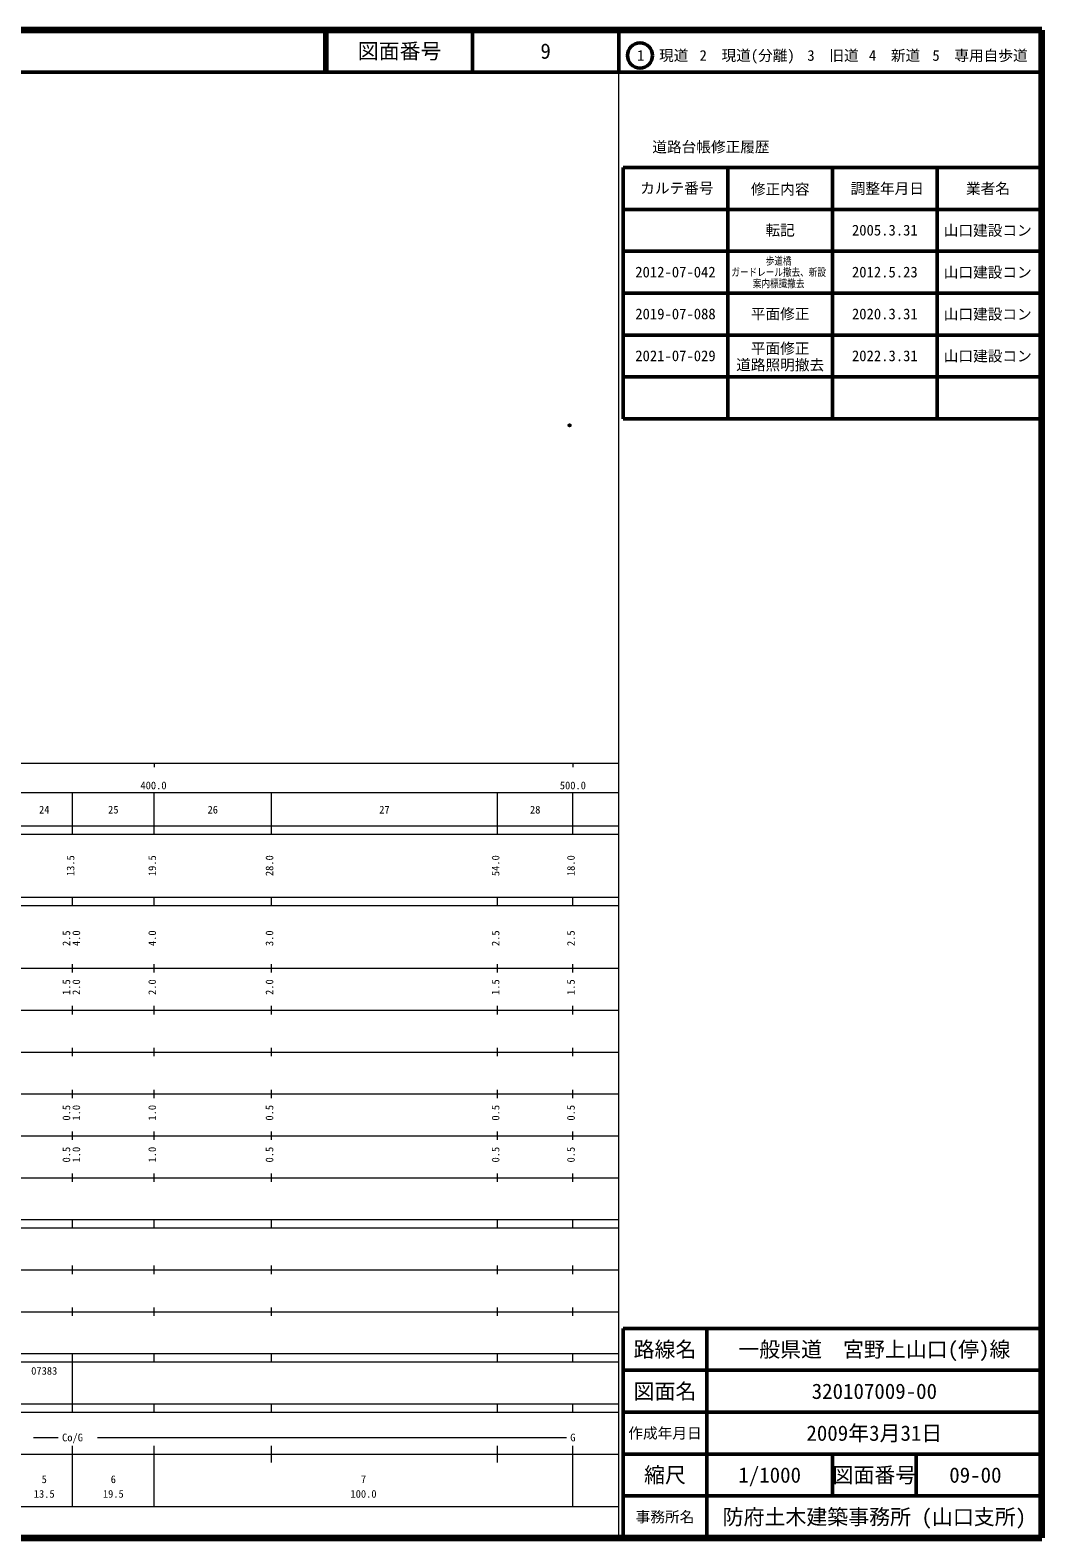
# Model space of a CAD drawing. Units: millimetres on the paper. Extents: x 40 to 680, y 20 to 380.
# Drawn here: x 438.4 to 680, y 20 to 380 of the extents above; entities that cross this region are included whole.
import ezdxf
from ezdxf.enums import TextEntityAlignment as Align

# ---------------------------------------------------------------- set-up
doc = ezdxf.new("R2010")
doc.units = ezdxf.units.MM
doc.header["$PDMODE"] = 32
doc.header["$PDSIZE"] = 0.5
doc.layers.add('M-OTRS', color=6, linetype='Continuous')
doc.layers.add('M-TTL-TXT', color=7, linetype='Continuous')
for name, color, linetype, lineweight in [('M-TTL', 2, 'Continuous', 140), ('M-TTL-BAND', 7, 'Continuous', 13), ('M-TTL-FRAM', 2, 'Continuous', 50), ('M-TTL-LINE', 7, 'Continuous', 50)]:
    doc.layers.add(name, color=color, linetype=linetype, lineweight=lineweight)
doc.styles.add('ＭＳ ゴシック', font='')
doc.styles.get('ＭＳ ゴシック').set_extended_font_data('MS Gothic')

msp = doc.modelspace()

# ---------------------------------------------------------------- linework, layer by layer
at = {"layer": 'M-OTRS'}
msp.add_point((567.222, 285.649), dxfattribs=at)
at = {"layer": 'M-TTL'}
for p, q in [((680, 380), (40, 380)), ((680, 20), (680, 380)), ((40, 20), (680, 20))]:
    msp.add_line(p, q, dxfattribs=at)
at = {"layer": 'M-TTL-BAND'}
for p, q in [((579, 20), (579, 370)), ((40, 205), (579, 205)), ((468, 205), (468, 204)), ((568, 205), (568, 204)), ((68, 198), (579, 198)), ((448.5, 188), (448.5, 198)), ((468, 188), (468, 198)), ((496, 188), (496, 198)), ((550, 188), (550, 198)), ((568, 188), (568, 198)), ((40, 190), (579, 190)), ((40, 188), (579, 188)), ((40, 173), (579, 173)), ((448.5, 171), (448.5, 173)), ((468, 171), (468, 173)), ((496, 171), (496, 173)), ((550, 171), (550, 173)), ((568, 171), (568, 173)), ((40, 171), (579, 171)), ((40, 156), (579, 156)), ((448.5, 155), (448.5, 157)), ((468, 155), (468, 157)), ((496, 155), (496, 157)), ((550, 155), (550, 157)), ((568, 155), (568, 157)), ((46, 146), (579, 146)), ((448.5, 145), (448.5, 147)), ((468, 145), (468, 147)), ((496, 145), (496, 147)), ((550, 145), (550, 147)), ((568, 145), (568, 147)), ((448.5, 135), (448.5, 137)), ((468, 135), (468, 137)), ((496, 135), (496, 137)), ((550, 135), (550, 137)), ((568, 135), (568, 137)), ((52, 136), (579, 136)), ((46, 126), (579, 126)), ((448.5, 125), (448.5, 127)), ((468, 125), (468, 127)), ((496, 125), (496, 127)), ((550, 125), (550, 127)), ((568, 125), (568, 127)), ((52, 116), (579, 116)), ((448.5, 115), (448.5, 117)), ((468, 115), (468, 117)), ((496, 115), (496, 117)), ((550, 115), (550, 117)), ((568, 115), (568, 117)), ((46, 106), (579, 106)), ((448.5, 105), (448.5, 107)), ((468, 105), (468, 107)), ((496, 105), (496, 107)), ((550, 105), (550, 107)), ((568, 105), (568, 107)), ((40, 96), (579, 96)), ((40, 94), (579, 94)), ((448.5, 94), (448.5, 96)), ((468, 94), (468, 96)), ((496, 94), (496, 96)), ((550, 94), (550, 96)), ((568, 94), (568, 96)), ((49, 84), (579, 84)), ((448.5, 83), (448.5, 85)), ((468, 83), (468, 85)), ((496, 83), (496, 85)), ((550, 83), (550, 85)), ((568, 83), (568, 85)), ((40, 74), (579, 74)), ((448.5, 73), (448.5, 75)), ((468, 73), (468, 75)), ((496, 73), (496, 75)), ((550, 73), (550, 75)), ((568, 73), (568, 75)), ((40, 64), (579, 64)), ((40, 62), (579, 62)), ((448.5, 62), (448.5, 64)), ((448.5, 52), (448.5, 62)), ((468, 62), (468, 64)), ((496, 62), (496, 64)), ((550, 62), (550, 64)), ((568, 62), (568, 64)), ((40, 52), (579, 52)), ((448.5, 50), (448.5, 52)), ((468, 50), (468, 52)), ((496, 50), (496, 52)), ((550, 50), (550, 52)), ((568, 50), (568, 52)), ((40, 50), (579, 50)), ((439.154, 44), (445.065, 44)), ((454.5, 44), (566.5, 44)), ((40, 40), (579, 40)), ((448.5, 27.5), (448.5, 42)), ((468, 27.5), (468, 42)), ((496, 38), (496, 42)), ((550, 38), (550, 42)), ((568, 27.5), (568, 42)), ((68, 27.5), (579, 27.5))]:
    msp.add_line(p, q, dxfattribs=at)
at = {"layer": 'M-TTL-FRAM'}
for p, q in [((580, 347.197), (580, 287.197)), ((580, 347.197), (680, 347.197)), ((580, 287.197), (680, 287.197)), ((680, 70), (580, 70)), ((580, 70), (580, 20))]:
    msp.add_line(p, q, dxfattribs=at)
at = {"layer": 'M-TTL-LINE'}
for p, q in [((508.747, 380), (508.747, 370)), ((509.247, 380), (509.247, 370)), ((543.997, 380), (543.997, 370)), ((579, 380), (579, 370)), ((40, 370), (680, 370)), ((605, 347.197), (605, 287.197)), ((630, 347.197), (630, 287.197)), ((655, 347.197), (655, 287.197)), ((580, 337.197), (680, 337.197)), ((580, 327.197), (680, 327.197)), ((580, 317.197), (680, 317.197)), ((580, 307.197), (680, 307.197)), ((580, 297.197), (680, 297.197)), ((600, 70), (600, 20)), ((680, 60), (580, 60)), ((680, 50), (580, 50)), ((680, 40), (580, 40)), ((630, 40), (630, 30)), ((650, 40), (650, 30)), ((680, 30), (580, 30))]:
    msp.add_line(p, q, dxfattribs=at)
msp.add_circle((584.031, 373.958), 3, dxfattribs=at)

# ---------------------------------------------------------------- texts
at = {"layer": 'M-TTL-BAND', "style": 'ＭＳ ゴシック'}
for s, p in [('400.0', (467.844, 198.195)), ('500.0', (568, 198.195)), ('24', (441.75, 192.405)), ('25', (458.25, 192.405)), ('26', (482, 192.405)), ('27', (523, 192.405)), ('28', (559, 192.405)), ('07383', (441.75, 58.405)), ('Co/G', (448.5, 42.5)), ('G', (568, 42.5)), ('5', (441.75, 32.523)), ('6', (458.25, 32.523)), ('7', (518, 32.523)), ('13.5', (441.75, 29.033)), ('19.5', (458.25, 29.033)), ('100.0', (518, 29.033))]:
    msp.add_text(s, height=1.833, dxfattribs=at).set_placement(p, align=Align.BOTTOM_CENTER)
for s, p in [('13.5', (449.5, 180.5)), ('19.5', (469, 180.5)), ('28.0', (497, 180.5)), ('54.0', (551, 180.5)), ('18.0', (569, 180.5)), ('2.5', (448.5, 163.174)), ('4.0', (450.87, 163.174)), ('4.0', (469, 163.174)), ('3.0', (497, 163.174)), ('2.5', (551, 163.174)), ('2.5', (569, 163.174)), ('1.5', (448.5, 151.5)), ('2.0', (450.87, 151.5)), ('2.0', (469, 151.5)), ('2.0', (497, 151.5)), ('1.5', (551, 151.5)), ('1.5', (569, 151.5)), ('0.5', (448.5, 121.5)), ('1.0', (450.87, 121.5)), ('1.0', (469, 121.5)), ('0.5', (497, 121.5)), ('0.5', (551, 121.5)), ('0.5', (569, 121.5)), ('0.5', (448.5, 111.5)), ('1.0', (450.87, 111.5)), ('1.0', (469, 111.5)), ('0.5', (497, 111.5)), ('0.5', (551, 111.5)), ('0.5', (569, 111.5))]:
    msp.add_text(s, height=1.833, rotation=90, dxfattribs=at).set_placement(p, align=Align.BOTTOM_CENTER)
at = {"layer": 'M-TTL-TXT', "style": 'ＭＳ ゴシック'}
for s, height, p in [('図面番号', 3.666, (526.622, 375)), ('9', 3.666, (561.497, 375)), ('1\u3000現道', 2.566, (589.448, 373.958)), ('2\u3000現道(分離)', 2.566, (609.619, 373.958)), ('3\u3000旧道', 2.566, (630.121, 373.958)), ('4\u3000新道', 2.566, (644.824, 373.958)), ('5\u3000専用自歩道', 2.566, (665.228, 373.958)), ('道路台帳修正履歴', 2.566, (600.968, 352.113)), ('カルテ番号', 2.566, (592.839, 342.277)), ('修正内容', 2.566, (617.509, 342.023)), ('調整年月日', 2.566, (643.089, 342.197)), ('業者名', 2.566, (667.134, 342.197)), ('転記', 2.566, (617.5, 332.245)), ('2005.3.31', 2.566, (642.5, 332.245)), ('山口建設コン', 2.566, (667.077, 332.189)), ('2012-07-042', 2.566, (592.5, 322.245)), ('2012.5.23', 2.566, (642.5, 322.245)), ('山口建設コン', 2.566, (667.077, 322.189)), ('2019-07-088', 2.566, (592.5, 312.245)), ('平面修正', 2.566, (617.5, 312.245)), ('2020.3.31', 2.566, (642.5, 312.245)), ('山口建設コン', 2.566, (667.077, 312.189)), ('2021-07-029', 2.566, (592.5, 302.245)), ('平面修正', 2.566, (617.5, 304.02)), ('2022.3.31', 2.566, (642.5, 302.245)), ('山口建設コン', 2.566, (667.077, 302.189)), ('道路照明撤去', 2.566, (617.5, 300.083)), ('路線名', 3.666, (590, 65)), ('路線名', 3.666, (590, 65)), ('一般県道\u3000宮野上山口(停)線', 3.666, (640, 65)), ('図面名', 3.666, (590, 55)), ('図面名', 3.666, (590, 55)), ('320107009-00', 3.666, (640, 55)), ('2009年3月31日', 3.666, (640, 45)), ('作成年月日', 2.566, (590, 45)), ('作成年月日', 2.566, (590, 45)), ('縮尺', 3.666, (590, 35)), ('縮尺', 3.666, (590, 35)), ('1/1000', 3.666, (615, 35)), ('図面番号', 3.666, (640, 35)), ('図面番号', 3.666, (640, 35)), ('09-00', 3.666, (664.125, 35)), ('事務所名', 2.566, (590, 25)), ('事務所名', 2.566, (590, 25)), ('防府土木建築事務所 (山口支所)', 3.666, (640, 25))]:
    msp.add_text(s, height=height, dxfattribs=at).set_placement(p, align=Align.MIDDLE_CENTER)
at = {"layer": 'M-TTL-TXT', "style": 'ＭＳ ゴシック', "width": 0.8}
for s, p in [('歩道橋', (617.142, 324.908)), ('ガードレール撤去、新設', (617.142, 322.208)), ('案内標識撤去', (617.142, 319.508))]:
    msp.add_text(s, height=1.833, dxfattribs=at).set_placement(p, align=Align.MIDDLE_CENTER)

doc.saveas('drawing.dxf')
